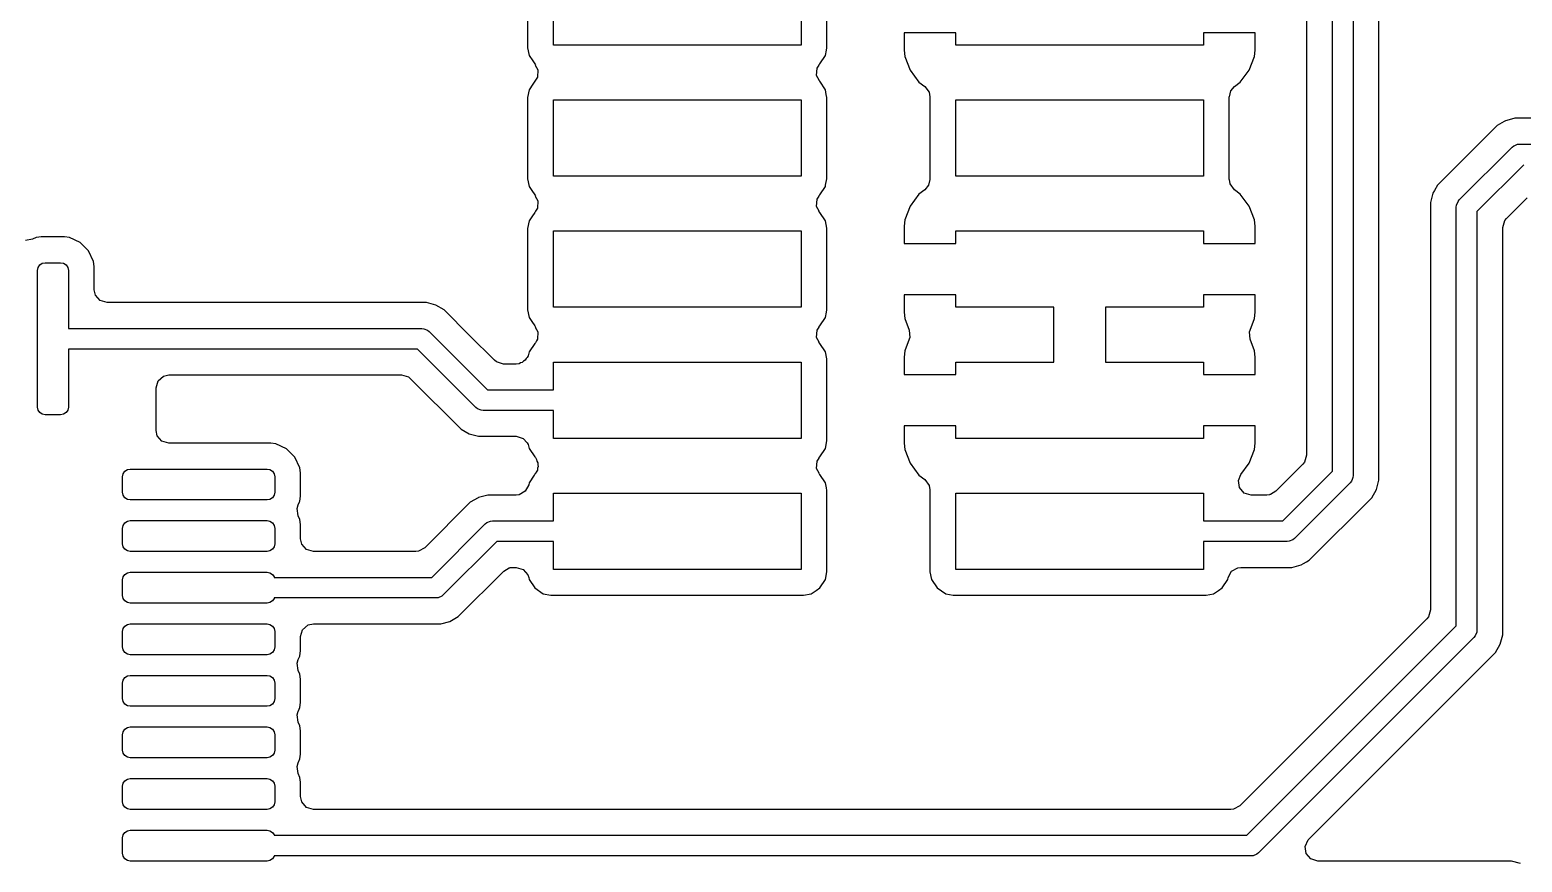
# Model space of a CAD drawing. Extents: x 0 to 90, y 0 to 55.
# Drawn here: x 47.78 to 62.24, y 38.25 to 46.32 of the extents above; entities that cross this region are included whole.
import ezdxf

# ---------------------------------------------------------------- set-up
doc = ezdxf.new("R2010")
doc.units = 0
doc.layers.add('BLACK', color=7, linetype='CONTINUOUS')

msp = doc.modelspace()

# ---------------------------------------------------------------- linework, layer by layer
at = {"layer": 'BLACK', "linetype": 'CONTINUOUS'}
for p, q in [((60.6, 49.5), (60.6, 42)), ((60.4, 42.041421), (60.4, 49.369597)), ((60.1495, 48.8755), (60.1495, 42.196543)), ((60.8505, 41.953856), (60.8505, 47.249985)), ((52.5995, 46.934678), (52.5995, 46.145321)), ((52.85, 46.17), (52.85, 46.91)), ((55.25, 46.91), (55.25, 46.17)), ((55.5005, 46.145323), (55.5005, 46.934675)), ((56.75, 46.29), (56.25, 46.29)), ((56.25, 46.29), (56.25, 46.122155)), ((56.75, 46.17), (56.75, 46.29)), ((59.65, 46.29), (59.15, 46.29)), ((59.15, 46.29), (59.15, 46.17)), ((59.65, 46.122172), (59.65, 46.29)), ((52.5995, 46.145321), (52.614032, 46.072264)), ((55.25, 46.17), (52.85, 46.17)), ((55.495891, 46.122155), (55.500499, 46.145321)), ((55.500499, 46.145321), (55.5005, 46.145323)), ((59.15, 46.17), (56.75, 46.17)), ((52.614032, 46.072264), (52.614033, 46.07226)), ((52.614033, 46.07226), (52.649299, 46.019481)), ((52.649299, 46.019481), (52.669399, 45.989399)), ((52.669399, 45.989399), (52.6694, 45.989398)), ((52.6694, 45.989398), (52.676185, 45.979244)), ((55.423815, 45.979244), (55.430599, 45.989398)), ((55.430599, 45.989398), (55.430601, 45.989399)), ((55.430601, 45.989399), (55.485966, 46.07226)), ((55.485966, 46.07226), (55.495891, 46.122155)), ((56.25, 46.122155), (56.256401, 46.062627)), ((56.256401, 46.062627), (56.256403, 46.06262)), ((56.256403, 46.06262), (56.306645, 45.927913)), ((59.593354, 45.927913), (59.643596, 46.06262)), ((59.643596, 46.06262), (59.643598, 46.062627)), ((59.643598, 46.062627), (59.649999, 46.122155)), ((59.649999, 46.122155), (59.65, 46.122172)), ((52.676185, 45.979244), (52.674184, 45.977907)), ((52.674184, 45.977907), (52.699602, 45.931358)), ((52.694618, 45.861666), (52.675182, 45.831425)), ((52.699602, 45.931358), (52.694618, 45.861666)), ((55.400398, 45.878642), (55.405382, 45.948334)), ((55.425815, 45.832092), (55.400398, 45.878642)), ((55.405382, 45.948334), (55.424817, 45.978574)), ((55.424817, 45.978574), (55.423815, 45.979244)), ((56.306645, 45.927913), (56.306649, 45.927906)), ((56.306649, 45.927906), (56.392809, 45.812812)), ((59.50719, 45.812812), (59.59335, 45.927906)), ((59.59335, 45.927906), (59.593354, 45.927913)), ((52.614032, 45.737735), (52.5995, 45.664678)), ((52.614033, 45.737739), (52.614032, 45.737735)), ((52.650513, 45.792335), (52.614033, 45.737739)), ((52.669399, 45.820601), (52.650513, 45.792335)), ((52.6694, 45.820601), (52.669399, 45.820601)), ((52.676185, 45.830756), (52.6694, 45.820601)), ((52.675182, 45.831425), (52.676185, 45.830756)), ((55.423815, 45.830756), (55.425815, 45.832092)), ((55.430599, 45.820601), (55.423815, 45.830756)), ((55.430601, 45.820601), (55.430599, 45.820601)), ((55.485966, 45.73774), (55.430601, 45.820601)), ((55.494855, 45.69305), (55.485966, 45.73774)), ((56.392809, 45.812812), (56.449822, 45.770132)), ((56.449822, 45.770132), (56.491692, 45.714198)), ((56.491692, 45.714198), (56.497333, 45.670765)), ((59.403407, 45.670766), (59.414022, 45.727193)), ((59.414022, 45.727193), (59.450178, 45.770132)), ((59.450178, 45.770132), (59.50719, 45.812812)), ((52.5995, 45.664678), (52.5995, 44.875321)), ((52.85, 44.9), (52.85, 45.64)), ((52.85, 45.64), (55.25, 45.64)), ((55.25, 45.64), (55.25, 44.9)), ((55.500499, 45.664678), (55.494855, 45.69305)), ((55.5005, 45.664676), (55.500499, 45.664678)), ((55.5005, 44.875323), (55.5005, 45.664676)), ((56.497333, 45.670765), (56.4995, 45.670765)), ((56.4995, 45.670765), (56.4995, 44.869235)), ((56.75, 44.9), (56.75, 45.64)), ((56.75, 45.64), (59.15, 45.64)), ((59.15, 45.64), (59.15, 44.9)), ((59.4005, 44.869234), (59.4005, 45.670766)), ((59.4005, 45.670766), (59.403407, 45.670766)), ((62.063449, 45.431168), (61.997287, 45.392969)), ((62.077208, 45.439112), (62.063449, 45.431168)), ((62.077212, 45.439114), (62.077208, 45.439112)), ((62.089222, 45.442332), (62.077212, 45.439114)), ((62.166356, 45.463), (62.089222, 45.442332)), ((62.362547, 45.463), (62.166356, 45.463)), ((61.997287, 45.392969), (61.41953, 44.815212)), ((61.629289, 44.670711), (62.141789, 45.18321)), ((62.141789, 45.18321), (62.156942, 45.195647)), ((62.156942, 45.195647), (62.1675, 45.20002)), ((62.1675, 45.20002), (62.192991, 45.210579)), ((62.192991, 45.210579), (62.2125, 45.2125)), ((62.2125, 45.2125), (62.7, 45.2125)), ((62.253921, 45.0125), (61.8, 44.558578)), ((52.5995, 44.875321), (52.614032, 44.802264)), ((55.25, 44.9), (52.85, 44.9)), ((55.488543, 44.815212), (55.500499, 44.875321)), ((55.500499, 44.875321), (55.5005, 44.875323)), ((56.496637, 44.869235), (56.485869, 44.812592)), ((56.4995, 44.869235), (56.496637, 44.869235)), ((59.15, 44.9), (56.75, 44.9)), ((59.402667, 44.869234), (59.4005, 44.869234)), ((59.408308, 44.8258), (59.402667, 44.869234)), ((52.614032, 44.802264), (52.614033, 44.80226)), ((52.614033, 44.80226), (52.640934, 44.762)), ((52.640934, 44.762), (52.669399, 44.719399)), ((52.669399, 44.719399), (52.6694, 44.719398)), ((52.6694, 44.719398), (52.676185, 44.709244)), ((52.676185, 44.709244), (52.674184, 44.707907)), ((52.674184, 44.707907), (52.699602, 44.661358)), ((55.405382, 44.678334), (55.424817, 44.708574)), ((55.423815, 44.709244), (55.430599, 44.719398)), ((55.424817, 44.708574), (55.423815, 44.709244)), ((55.430599, 44.719398), (55.430601, 44.719399)), ((55.430601, 44.719399), (55.485966, 44.80226)), ((55.485966, 44.80226), (55.488543, 44.815212)), ((56.392809, 44.727186), (56.306649, 44.612093)), ((56.449821, 44.769866), (56.392809, 44.727186)), ((56.485869, 44.812592), (56.449821, 44.769866)), ((59.450179, 44.769866), (59.408308, 44.8258)), ((59.50719, 44.727186), (59.450179, 44.769866)), ((59.59335, 44.612093), (59.50719, 44.727186)), ((61.373386, 44.735288), (61.349855, 44.647467)), ((61.388808, 44.762), (61.373386, 44.735288)), ((61.41953, 44.815212), (61.388808, 44.762)), ((62.086819, 44.491137), (62.287497, 44.691815)), ((52.669399, 44.550601), (52.640716, 44.507673)), ((52.6694, 44.550601), (52.669399, 44.550601)), ((52.676185, 44.560756), (52.6694, 44.550601)), ((52.694618, 44.591666), (52.675182, 44.561425)), ((52.675182, 44.561425), (52.676185, 44.560756)), ((52.699602, 44.661358), (52.694618, 44.591666)), ((55.400398, 44.608642), (55.405382, 44.678334)), ((55.425815, 44.562092), (55.400398, 44.608642)), ((55.423815, 44.560756), (55.425815, 44.562092)), ((55.430599, 44.550601), (55.423815, 44.560756)), ((55.430601, 44.550601), (55.430599, 44.550601)), ((55.485966, 44.46774), (55.430601, 44.550601)), ((56.306645, 44.612086), (56.256403, 44.477379)), ((56.306649, 44.612093), (56.306645, 44.612086)), ((59.593354, 44.612086), (59.59335, 44.612093)), ((59.643596, 44.477379), (59.593354, 44.612086)), ((61.349855, 44.647467), (61.3495, 44.646143)), ((61.3495, 44.646143), (61.3495, 40.696544)), ((61.6, 44.6), (61.601921, 44.619509)), ((61.6, 40.541422), (61.6, 44.6)), ((61.601921, 44.619509), (61.616853, 44.655557)), ((61.616853, 44.655557), (61.629289, 44.670711)), ((61.8, 44.558578), (61.8, 40.5)), ((52.614032, 44.467735), (52.5995, 44.394678)), ((52.614033, 44.467739), (52.614032, 44.467735)), ((52.640716, 44.507673), (52.614033, 44.467739)), ((55.499919, 44.397592), (55.485966, 44.46774)), ((56.256401, 44.477372), (56.25, 44.417844)), ((56.25, 44.417844), (56.25, 44.25)), ((56.256403, 44.477379), (56.256401, 44.477372)), ((59.643598, 44.477372), (59.643596, 44.477379)), ((59.649999, 44.417844), (59.643598, 44.477372)), ((59.65, 44.417827), (59.649999, 44.417844)), ((59.65, 44.25), (59.65, 44.417827)), ((62.0505, 44.403456), (62.070185, 44.470495)), ((62.0505, 40.546144), (62.0505, 44.403456)), ((62.070185, 44.470495), (62.086819, 44.491137)), ((47.802404, 44.289482), (47.733326, 44.27899)), ((47.837632, 44.305909), (47.802404, 44.289482)), ((47.839455, 44.306759), (47.837632, 44.305909)), ((47.886862, 44.312999), (47.839455, 44.306759)), ((48.113139, 44.313), (47.886862, 44.312999)), ((48.160545, 44.306759), (48.113139, 44.313)), ((48.264579, 44.258247), (48.160545, 44.306759)), ((48.345747, 44.177079), (48.264579, 44.258247)), ((52.5995, 44.394678), (52.5995, 43.605321)), ((52.85, 43.63), (52.85, 44.37)), ((52.85, 44.37), (55.25, 44.37)), ((55.25, 44.37), (55.25, 43.63)), ((55.500499, 44.394678), (55.499919, 44.397592)), ((55.5005, 44.394676), (55.500499, 44.394678)), ((55.5005, 43.605323), (55.5005, 44.394676)), ((56.75, 44.25), (56.75, 44.37)), ((56.75, 44.37), (59.15, 44.37)), ((59.15, 44.37), (59.15, 44.25)), ((48.394259, 44.073045), (48.345747, 44.177079)), ((56.25, 44.25), (56.75, 44.25)), ((59.15, 44.25), (59.65, 44.25)), ((47.85, 43.9875), (47.855709, 44.016201)), ((47.85, 42.6625), (47.85, 43.9875)), ((47.855709, 44.016201), (47.871967, 44.040533)), ((47.871967, 44.040533), (47.896299, 44.056791)), ((47.896299, 44.056791), (47.925, 44.0625)), ((47.925, 44.0625), (48.075, 44.0625)), ((48.075, 44.0625), (48.103701, 44.056791)), ((48.103701, 44.056791), (48.128033, 44.040533)), ((48.128033, 44.040533), (48.144291, 44.016201)), ((48.144291, 44.016201), (48.15, 43.9875)), ((48.15, 43.9875), (48.15, 43.425)), ((48.400499, 44.025638), (48.394259, 44.073045)), ((48.400499, 44.025632), (48.400499, 44.025638)), ((48.400499, 43.7995), (48.400499, 44.025632)), ((48.411705, 43.747989), (48.400499, 43.7995)), ((48.45746, 43.695185), (48.411705, 43.747989)), ((48.524499, 43.6755), (48.45746, 43.695185)), ((51.621142, 43.6755), (48.524499, 43.6755)), ((51.621144, 43.6755), (51.621142, 43.6755)), ((51.710288, 43.651614), (51.621144, 43.6755)), ((56.75, 43.75), (56.25, 43.75)), ((56.25, 43.75), (56.25, 43.582155)), ((56.75, 43.63), (56.75, 43.75)), ((59.65, 43.75), (59.15, 43.75)), ((59.15, 43.75), (59.15, 43.63)), ((59.65, 43.582172), (59.65, 43.75)), ((51.790212, 43.60547), (51.710288, 43.651614)), ((52.038196, 43.357486), (51.790212, 43.60547)), ((52.5995, 43.605321), (52.614032, 43.532264)), ((52.614032, 43.532264), (52.614033, 43.53226)), ((52.614033, 43.53226), (52.640713, 43.492331)), ((55.25, 43.63), (52.85, 43.63)), ((55.430601, 43.449399), (55.485966, 43.53226)), ((55.485966, 43.53226), (55.495891, 43.582155)), ((55.495891, 43.582155), (55.500499, 43.605321)), ((55.500499, 43.605321), (55.5005, 43.605323)), ((56.25, 43.582155), (56.256401, 43.522627)), ((57.7, 43.63), (56.75, 43.63)), ((57.7, 43.1), (57.7, 43.63)), ((59.15, 43.63), (58.2, 43.63)), ((58.2, 43.63), (58.2, 43.1)), ((59.643598, 43.522627), (59.649999, 43.582155)), ((59.649999, 43.582155), (59.65, 43.582172)), ((48.15, 43.425), (51.575, 43.425)), ((51.575, 43.425), (51.594509, 43.423079)), ((51.594509, 43.423079), (51.630557, 43.408147)), ((51.630557, 43.408147), (51.645711, 43.395711)), ((51.645711, 43.395711), (52.211422, 42.83)), ((52.640713, 43.492331), (52.669399, 43.449399)), ((52.669399, 43.449399), (52.6694, 43.449398)), ((52.6694, 43.449398), (52.676185, 43.439244)), ((52.676185, 43.439244), (52.674184, 43.437907)), ((52.674184, 43.437907), (52.699602, 43.391358)), ((52.699602, 43.391358), (52.694618, 43.321666)), ((55.400398, 43.338642), (55.405382, 43.408334)), ((55.405382, 43.408334), (55.424817, 43.438574)), ((55.423815, 43.439244), (55.430599, 43.449398)), ((55.424817, 43.438574), (55.423815, 43.439244)), ((55.430599, 43.449398), (55.430601, 43.449399)), ((56.256401, 43.522627), (56.256403, 43.522619)), ((56.256403, 43.522619), (56.299029, 43.408333)), ((56.299029, 43.408333), (56.304013, 43.338641)), ((59.595985, 43.391357), (59.600969, 43.408334)), ((59.600969, 43.321666), (59.595985, 43.391357)), ((59.600969, 43.408334), (59.643597, 43.522623)), ((59.643597, 43.522623), (59.643598, 43.522627)), ((52.278863, 43.116819), (52.038196, 43.357486)), ((52.669399, 43.280601), (52.614034, 43.19774)), ((52.675697, 43.284809), (52.669399, 43.280601)), ((52.68674, 43.304615), (52.675697, 43.284809)), ((52.694618, 43.321666), (52.68674, 43.304615)), ((55.425815, 43.292092), (55.400398, 43.338642)), ((55.423815, 43.290756), (55.425815, 43.292092)), ((55.430599, 43.280601), (55.423815, 43.290756)), ((55.430601, 43.280601), (55.430599, 43.280601)), ((55.485966, 43.19774), (55.430601, 43.280601)), ((56.299029, 43.321667), (56.256403, 43.20738)), ((56.304013, 43.338641), (56.299029, 43.321667)), ((59.643597, 43.207376), (59.600969, 43.321666)), ((51.533578, 43.225), (48.15, 43.225)), ((48.15, 43.225), (48.15, 42.6625)), ((52.099289, 42.659289), (51.533578, 43.225)), ((52.299505, 43.100185), (52.278863, 43.116819)), ((52.366544, 43.0805), (52.299505, 43.100185)), ((52.561284, 43.108776), (52.547413, 43.095148)), ((52.578181, 43.118398), (52.561284, 43.108776)), ((52.585691, 43.132756), (52.578181, 43.118398)), ((52.597253, 43.144115), (52.585691, 43.132756)), ((52.606758, 43.161163), (52.597253, 43.144115)), ((52.614034, 43.19774), (52.606758, 43.161163)), ((52.85, 42.83), (52.85, 43.1)), ((52.85, 43.1), (55.25, 43.1)), ((55.25, 43.1), (55.25, 42.36)), ((55.499266, 43.130875), (55.485966, 43.19774)), ((55.500499, 43.124678), (55.499266, 43.130875)), ((55.5005, 43.124676), (55.500499, 43.124678)), ((55.5005, 42.335323), (55.5005, 43.124676)), ((56.256401, 43.207372), (56.25, 43.147844)), ((56.25, 43.147844), (56.25, 42.98)), ((56.256403, 43.20738), (56.256401, 43.207372)), ((56.75, 42.98), (56.75, 43.1)), ((56.75, 43.1), (57.7, 43.1)), ((58.2, 43.1), (59.15, 43.1)), ((59.15, 43.1), (59.15, 42.98)), ((59.643598, 43.207372), (59.643597, 43.207376)), ((59.649999, 43.147844), (59.643598, 43.207372)), ((59.65, 43.147827), (59.649999, 43.147844)), ((59.65, 42.98), (59.65, 43.147827)), ((49.019685, 42.917539), (49.072489, 42.963294)), ((49.072489, 42.963294), (49.124, 42.9745)), ((49.124, 42.9745), (51.378456, 42.9745)), ((51.378456, 42.9745), (51.445495, 42.954815)), ((51.445495, 42.954815), (51.466137, 42.938181)), ((52.488949, 43.0805), (52.366544, 43.0805)), ((52.517466, 43.083824), (52.488949, 43.0805)), ((52.531548, 43.091843), (52.517466, 43.083824)), ((52.547413, 43.095148), (52.531548, 43.091843)), ((56.25, 42.98), (56.75, 42.98)), ((59.15, 42.98), (59.65, 42.98)), ((49, 42.8505), (49.019685, 42.917539)), ((49, 42.436999), (49, 42.8505)), ((51.466137, 42.938181), (51.954786, 42.449531)), ((52.211422, 42.83), (52.85, 42.83)), ((47.855709, 42.633799), (47.85, 42.6625)), ((47.871967, 42.609467), (47.855709, 42.633799)), ((47.896299, 42.593209), (47.871967, 42.609467)), ((47.925, 42.5875), (47.896299, 42.593209)), ((48.075, 42.5875), (47.925, 42.5875)), ((48.103701, 42.593209), (48.075, 42.5875)), ((48.128033, 42.609467), (48.103701, 42.593209)), ((48.144291, 42.633799), (48.128033, 42.609467)), ((48.15, 42.6625), (48.144291, 42.633799)), ((52.114443, 42.646853), (52.099289, 42.659289)), ((52.150491, 42.631921), (52.114443, 42.646853)), ((52.17, 42.63), (52.150491, 42.631921)), ((52.85, 42.63), (52.17, 42.63)), ((52.85, 42.36), (52.85, 42.63)), ((49.011206, 42.385487), (49, 42.436999)), ((49.056961, 42.332683), (49.011206, 42.385487)), ((51.954786, 42.449531), (51.954791, 42.449527)), ((51.954791, 42.449527), (52.034709, 42.403387)), ((52.034709, 42.403387), (52.034712, 42.403386)), ((52.034712, 42.403386), (52.123856, 42.3795)), ((52.123856, 42.3795), (52.488949, 42.3795)), ((52.488949, 42.3795), (52.555988, 42.359815)), ((56.75, 42.48), (56.25, 42.48)), ((56.25, 42.48), (56.25, 42.312155)), ((56.75, 42.36), (56.75, 42.48)), ((59.65, 42.48), (59.15, 42.48)), ((59.15, 42.48), (59.15, 42.36)), ((59.65, 42.312172), (59.65, 42.48)), ((49.123999, 42.312999), (49.056961, 42.332683)), ((50.113139, 42.313), (49.123999, 42.312999)), ((50.160545, 42.306759), (50.113139, 42.313)), ((50.264579, 42.258247), (50.160545, 42.306759)), ((50.345747, 42.177079), (50.264579, 42.258247)), ((52.555988, 42.359815), (52.597253, 42.315885)), ((52.597253, 42.315885), (52.606758, 42.298836)), ((52.606758, 42.298836), (52.614034, 42.26226)), ((52.614034, 42.26226), (52.669399, 42.179399)), ((55.25, 42.36), (52.85, 42.36)), ((55.430601, 42.179399), (55.485966, 42.26226)), ((55.485966, 42.26226), (55.500499, 42.335321)), ((55.500499, 42.335321), (55.5005, 42.335323)), ((56.25, 42.312155), (56.256401, 42.252627)), ((56.256401, 42.252627), (56.256403, 42.25262)), ((56.256403, 42.25262), (56.306645, 42.117913)), ((59.15, 42.36), (56.75, 42.36)), ((59.593354, 42.117913), (59.643596, 42.25262)), ((59.643596, 42.25262), (59.643598, 42.252627)), ((59.643598, 42.252627), (59.649999, 42.312155)), ((59.649999, 42.312155), (59.65, 42.312172)), ((50.394259, 42.073045), (50.345747, 42.177079)), ((52.669399, 42.179399), (52.675697, 42.17519)), ((52.675697, 42.17519), (52.68674, 42.155385)), ((52.68674, 42.155385), (52.690801, 42.137473)), ((52.690801, 42.137473), (52.699602, 42.121358)), ((52.702193, 42.087246), (52.695928, 42.069985)), ((52.699602, 42.121358), (52.698368, 42.104109)), ((52.698368, 42.104109), (52.702193, 42.087246)), ((55.400398, 42.068642), (55.405382, 42.138334)), ((55.405382, 42.138334), (55.424817, 42.168574)), ((55.423815, 42.169244), (55.430599, 42.179398)), ((55.424817, 42.168574), (55.423815, 42.169244)), ((55.430599, 42.179398), (55.430601, 42.179399)), ((56.306645, 42.117913), (56.306649, 42.117906)), ((56.306649, 42.117906), (56.392809, 42.002812)), ((59.511681, 42.008811), (59.59335, 42.117906)), ((59.59335, 42.117906), (59.593354, 42.117913)), ((60.113181, 42.108862), (59.851137, 41.846819)), ((60.129815, 42.129504), (60.113181, 42.108862)), ((60.1495, 42.196543), (60.129815, 42.129504)), ((48.675, 41.9875), (48.680709, 42.016201)), ((48.675, 41.8375), (48.675, 41.9875)), ((48.680709, 42.016201), (48.696967, 42.040533)), ((48.696967, 42.040533), (48.721299, 42.056791)), ((48.721299, 42.056791), (48.75, 42.0625)), ((48.75, 42.0625), (50.075, 42.0625)), ((50.075, 42.0625), (50.103701, 42.056791)), ((50.103701, 42.056791), (50.128033, 42.040533)), ((50.128033, 42.040533), (50.144291, 42.016201)), ((50.144291, 42.016201), (50.15, 41.9875)), ((50.15, 41.9875), (50.15, 41.8375)), ((50.400499, 42.025638), (50.394259, 42.073045)), ((50.4005, 41.799361), (50.400499, 42.025638)), ((52.664195, 42.002812), (52.614033, 41.927739)), ((52.669399, 42.010601), (52.664195, 42.002812)), ((52.6694, 42.010601), (52.669399, 42.010601)), ((52.675037, 42.019038), (52.6694, 42.010601)), ((52.678355, 42.021568), (52.675037, 42.019038)), ((52.682351, 42.03258), (52.678355, 42.021568)), ((52.694618, 42.051666), (52.682351, 42.03258)), ((52.695928, 42.069985), (52.694618, 42.051666)), ((55.425815, 42.022092), (55.400398, 42.068642)), ((55.423815, 42.020756), (55.425815, 42.022092)), ((55.430599, 42.010601), (55.423815, 42.020756)), ((55.430601, 42.010601), (55.430599, 42.010601)), ((55.485966, 41.92774), (55.430601, 42.010601)), ((56.392809, 42.002812), (56.449822, 41.960132)), ((56.449822, 41.960132), (56.491692, 41.904198)), ((59.488209, 41.952147), (59.511681, 42.008811)), ((59.498153, 41.882989), (59.488209, 41.952147)), ((59.918578, 41.56), (60.4, 42.041421)), ((60.583147, 41.944442), (60.57071, 41.929289)), ((60.589646, 41.960132), (60.583147, 41.944442)), ((60.598079, 41.980491), (60.589646, 41.960132)), ((60.6, 42), (60.598079, 41.980491)), ((60.826614, 41.864712), (60.8505, 41.953856)), ((48.680709, 41.808799), (48.675, 41.8375)), ((48.696967, 41.784467), (48.680709, 41.808799)), ((50.144291, 41.808799), (50.128033, 41.784467)), ((50.15, 41.8375), (50.144291, 41.808799)), ((50.394259, 41.751955), (50.4005, 41.799361)), ((52.213856, 41.8105), (52.124712, 41.786614)), ((52.488949, 41.8105), (52.213856, 41.8105)), ((52.517466, 41.813824), (52.488949, 41.8105)), ((52.578181, 41.848398), (52.517466, 41.813824)), ((52.610566, 41.910309), (52.578181, 41.848398)), ((52.614032, 41.927735), (52.610566, 41.910309)), ((52.614033, 41.927739), (52.614032, 41.927735)), ((52.85, 41.56), (52.85, 41.83)), ((52.85, 41.83), (55.25, 41.83)), ((55.25, 41.83), (55.25, 41.09)), ((55.495319, 41.880717), (55.485966, 41.92774)), ((55.500499, 41.854678), (55.495319, 41.880717)), ((55.5005, 41.854676), (55.500499, 41.854678)), ((55.5005, 41.065323), (55.5005, 41.854676)), ((56.491692, 41.904198), (56.497333, 41.860765)), ((56.497333, 41.860765), (56.4995, 41.860765)), ((56.4995, 41.860765), (56.4995, 41.065321)), ((56.75, 41.09), (56.75, 41.83)), ((56.75, 41.83), (59.15, 41.83)), ((59.15, 41.83), (59.15, 41.56)), ((59.543908, 41.830185), (59.498153, 41.882989)), ((59.610947, 41.8105), (59.543908, 41.830185)), ((59.763456, 41.8105), (59.610947, 41.8105)), ((59.789814, 41.813334), (59.763456, 41.8105)), ((59.79219, 41.814631), (59.789814, 41.813334)), ((59.798391, 41.815523), (59.79219, 41.814631)), ((59.824209, 41.832115), (59.798391, 41.815523)), ((59.851137, 41.846819), (59.824209, 41.832115)), ((60.57071, 41.929289), (60.030711, 41.389289)), ((60.780473, 41.784794), (60.826611, 41.864706)), ((60.826611, 41.864706), (60.826612, 41.864709)), ((60.826612, 41.864709), (60.826614, 41.864712)), ((48.721299, 41.768209), (48.696967, 41.784467)), ((48.75, 41.7625), (48.721299, 41.768209)), ((50.075, 41.7625), (48.75, 41.7625)), ((50.103701, 41.768209), (50.075, 41.7625)), ((50.128033, 41.784467), (50.103701, 41.768209)), ((50.36649, 41.679172), (50.376982, 41.714905)), ((50.376982, 41.610096), (50.36649, 41.679172)), ((50.376982, 41.714905), (50.390592, 41.744091)), ((50.390592, 41.744091), (50.394259, 41.751955)), ((52.044786, 41.740468), (51.603637, 41.299319)), ((52.044791, 41.740472), (52.044786, 41.740468)), ((52.121544, 41.784785), (52.044791, 41.740472)), ((52.124712, 41.786614), (52.121544, 41.784785)), ((60.175213, 41.179531), (60.780466, 41.784785)), ((60.780466, 41.784785), (60.780469, 41.784788)), ((60.780469, 41.784788), (60.78047, 41.784791)), ((60.78047, 41.784791), (60.780473, 41.784794)), ((48.675, 41.4875), (48.680709, 41.516201)), ((48.680709, 41.516201), (48.696967, 41.540533)), ((48.696967, 41.540533), (48.721299, 41.556791)), ((48.721299, 41.556791), (48.75, 41.5625)), ((48.75, 41.5625), (50.075, 41.5625)), ((50.075, 41.5625), (50.103701, 41.556791)), ((50.103701, 41.556791), (50.128033, 41.540533)), ((50.128033, 41.540533), (50.144291, 41.516201)), ((50.144291, 41.516201), (50.15, 41.4875)), ((50.394259, 41.573045), (50.376982, 41.610096)), ((50.400499, 41.525638), (50.394259, 41.573045)), ((50.400499, 41.525632), (50.400499, 41.525638)), ((50.4005, 41.386999), (50.400499, 41.525632)), ((51.671078, 41.0125), (52.189289, 41.530711)), ((52.189289, 41.530711), (52.204443, 41.543147)), ((52.204443, 41.543147), (52.240491, 41.558079)), ((52.240491, 41.558079), (52.26, 41.56)), ((52.26, 41.56), (52.85, 41.56)), ((59.15, 41.56), (59.918578, 41.56)), ((48.675, 41.3375), (48.675, 41.4875)), ((50.15, 41.4875), (50.15, 41.3375)), ((50.411706, 41.335489), (50.4005, 41.386999)), ((59.979509, 41.361921), (59.96, 41.36)), ((60.015557, 41.376853), (59.979509, 41.361921)), ((60.030711, 41.389289), (60.015557, 41.376853)), ((48.680709, 41.308799), (48.675, 41.3375)), ((48.696967, 41.284467), (48.680709, 41.308799)), ((48.721299, 41.268209), (48.696967, 41.284467)), ((48.75, 41.2625), (48.721299, 41.268209)), ((50.075, 41.2625), (48.75, 41.2625)), ((50.103701, 41.268209), (50.075, 41.2625)), ((50.128033, 41.284467), (50.103701, 41.268209)), ((50.144291, 41.308799), (50.128033, 41.284467)), ((50.15, 41.3375), (50.144291, 41.308799)), ((50.457461, 41.282685), (50.411706, 41.335489)), ((50.5245, 41.263), (50.457461, 41.282685)), ((51.515956, 41.263), (50.5245, 41.263)), ((51.542314, 41.265834), (51.515956, 41.263)), ((51.603637, 41.299319), (51.542314, 41.265834)), ((52.301422, 41.36), (51.783211, 40.841789)), ((52.85, 41.36), (52.301422, 41.36)), ((52.85, 41.09), (52.85, 41.36)), ((59.96, 41.36), (59.15, 41.36)), ((59.15, 41.36), (59.15, 41.09)), ((51.927713, 40.632031), (52.368863, 41.073181)), ((52.368863, 41.073181), (52.39579, 41.087884)), ((52.39579, 41.087884), (52.421609, 41.104477)), ((52.421609, 41.104477), (52.427809, 41.105368)), ((52.427809, 41.105368), (52.430186, 41.106666)), ((52.430186, 41.106666), (52.456544, 41.1095)), ((52.456544, 41.1095), (52.488949, 41.1095)), ((52.488949, 41.1095), (52.555988, 41.089815)), ((52.555988, 41.089815), (52.601743, 41.037011)), ((55.25, 41.09), (52.85, 41.09)), ((59.15, 41.09), (56.75, 41.09)), ((59.421819, 41.071602), (59.482534, 41.106176)), ((59.482534, 41.106176), (59.511051, 41.1095)), ((59.511051, 41.1095), (60.006143, 41.1095)), ((60.006143, 41.1095), (60.006144, 41.1095)), ((60.006144, 41.1095), (60.050716, 41.121443)), ((60.050716, 41.121443), (60.095289, 41.133386)), ((60.095289, 41.133386), (60.120463, 41.147921)), ((60.120463, 41.147921), (60.147837, 41.163725)), ((60.147837, 41.163725), (60.175211, 41.179529)), ((60.175211, 41.179529), (60.175213, 41.179531)), ((48.675, 40.9875), (48.680709, 41.016201)), ((48.675, 40.8375), (48.675, 40.9875)), ((48.680709, 41.016201), (48.696967, 41.040533)), ((48.696967, 41.040533), (48.721299, 41.056791)), ((48.721299, 41.056791), (48.75, 41.0625)), ((48.75, 41.0625), (50.075, 41.0625)), ((50.075, 41.0625), (50.103701, 41.056791)), ((50.103701, 41.056791), (50.128033, 41.040533)), ((50.128033, 41.040533), (50.144291, 41.016201)), ((50.144291, 41.016201), (50.145027, 41.0125)), ((50.145027, 41.0125), (51.671078, 41.0125)), ((52.601743, 41.037011), (52.610566, 41.009691)), ((52.610566, 41.009691), (52.614032, 40.992264)), ((52.614032, 40.992264), (52.614033, 40.99226)), ((52.614033, 40.99226), (52.669399, 40.909399)), ((55.430601, 40.909399), (55.485966, 40.99226)), ((55.485966, 40.99226), (55.500499, 41.065321)), ((55.500499, 41.065321), (55.5005, 41.065323)), ((56.4995, 41.065321), (56.514032, 40.992264)), ((56.514032, 40.992264), (56.514033, 40.99226)), ((56.514033, 40.99226), (56.569399, 40.909399)), ((59.330601, 40.909399), (59.385966, 40.99226)), ((59.385966, 40.99226), (59.385967, 40.992264)), ((59.385967, 40.992264), (59.389434, 41.009691)), ((59.389434, 41.009691), (59.421819, 41.071602)), ((48.680709, 40.808799), (48.675, 40.8375)), ((48.696967, 40.784467), (48.680709, 40.808799)), ((48.721299, 40.768209), (48.696967, 40.784467)), ((50.128033, 40.784467), (50.103701, 40.768209)), ((50.144291, 40.808799), (50.128033, 40.784467)), ((50.145027, 40.8125), (50.144291, 40.808799)), ((51.7125, 40.8125), (50.145027, 40.8125)), ((51.732009, 40.814421), (51.7125, 40.8125)), ((51.768057, 40.829353), (51.732009, 40.814421)), ((51.783211, 40.841789), (51.768057, 40.829353)), ((52.669399, 40.909399), (52.75226, 40.854033)), ((52.75226, 40.854033), (52.752264, 40.854032)), ((52.752264, 40.854032), (52.825321, 40.8395)), ((52.825321, 40.8395), (52.825326, 40.8395)), ((52.825326, 40.8395), (55.274678, 40.8395)), ((55.274678, 40.8395), (55.347735, 40.854032)), ((55.347735, 40.854032), (55.347739, 40.854033)), ((55.347739, 40.854033), (55.396527, 40.886632)), ((55.396527, 40.886632), (55.430601, 40.909399)), ((56.569399, 40.909399), (56.65226, 40.854033)), ((56.65226, 40.854033), (56.652264, 40.854032)), ((56.652264, 40.854032), (56.725321, 40.8395)), ((56.725321, 40.8395), (56.725326, 40.8395)), ((56.725326, 40.8395), (59.174678, 40.8395)), ((59.174678, 40.8395), (59.247735, 40.854032)), ((59.247735, 40.854032), (59.247739, 40.854033)), ((59.247739, 40.854033), (59.296527, 40.886632)), ((59.296527, 40.886632), (59.330601, 40.909399)), ((48.75, 40.7625), (48.721299, 40.768209)), ((50.075, 40.7625), (48.75, 40.7625)), ((50.103701, 40.768209), (50.075, 40.7625)), ((61.3495, 40.696544), (61.329815, 40.629505)), ((48.675, 40.4875), (48.680709, 40.516201)), ((48.680709, 40.516201), (48.696967, 40.540533)), ((48.696967, 40.540533), (48.721299, 40.556791)), ((48.721299, 40.556791), (48.75, 40.5625)), ((48.75, 40.5625), (50.075, 40.5625)), ((50.075, 40.5625), (50.103701, 40.556791)), ((50.103701, 40.556791), (50.128033, 40.540533)), ((50.128033, 40.540533), (50.144291, 40.516201)), ((50.144291, 40.516201), (50.15, 40.4875)), ((50.400499, 40.438), (50.420183, 40.505039)), ((50.420183, 40.505039), (50.472987, 40.550794)), ((50.472987, 40.550794), (50.524499, 40.562)), ((50.524499, 40.562), (51.758643, 40.562)), ((51.758643, 40.562), (51.758644, 40.562)), ((51.758644, 40.562), (51.847788, 40.585886)), ((51.847788, 40.585886), (51.84779, 40.585887)), ((51.84779, 40.585887), (51.927708, 40.632027)), ((51.927708, 40.632027), (51.927713, 40.632031)), ((61.313181, 40.608863), (59.503637, 38.799319)), ((59.571078, 38.5125), (61.6, 40.541422)), ((61.329815, 40.629505), (61.313181, 40.608863)), ((61.8, 40.5), (61.798079, 40.480491)), ((62.0505, 40.453856), (62.0505, 40.546144)), ((48.675, 40.3375), (48.675, 40.4875)), ((50.15, 40.4875), (50.15, 40.3375)), ((50.4005, 40.299361), (50.400499, 40.438)), ((61.770711, 40.429289), (59.683211, 38.341789)), ((61.783147, 40.444443), (61.770711, 40.429289)), ((61.798079, 40.480491), (61.783147, 40.444443)), ((61.980472, 40.284791), (62.026612, 40.364709)), ((62.026612, 40.364709), (62.026614, 40.364712)), ((62.026614, 40.364712), (62.0505, 40.453856)), ((48.680709, 40.308799), (48.675, 40.3375)), ((48.696967, 40.284467), (48.680709, 40.308799)), ((48.721299, 40.268209), (48.696967, 40.284467)), ((48.75, 40.2625), (48.721299, 40.268209)), ((50.075, 40.2625), (48.75, 40.2625)), ((50.103701, 40.268209), (50.075, 40.2625)), ((50.128033, 40.284467), (50.103701, 40.268209)), ((50.144291, 40.308799), (50.128033, 40.284467)), ((50.15, 40.3375), (50.144291, 40.308799)), ((50.36649, 40.179172), (50.376982, 40.214905)), ((50.376982, 40.214905), (50.393114, 40.2495)), ((50.393114, 40.2495), (50.394259, 40.251955)), ((50.394259, 40.251955), (50.4005, 40.299361)), ((60.170363, 38.474681), (61.980468, 40.284786)), ((61.980468, 40.284786), (61.980472, 40.284791)), ((48.721299, 40.056791), (48.75, 40.0625)), ((48.75, 40.0625), (50.075, 40.0625)), ((50.075, 40.0625), (50.103701, 40.056791)), ((50.376981, 40.110095), (50.36649, 40.179172)), ((50.394259, 40.073045), (50.376981, 40.110095)), ((50.400499, 40.025638), (50.394259, 40.073045)), ((48.675, 39.9875), (48.680709, 40.016201)), ((48.675, 39.8375), (48.675, 39.9875)), ((48.680709, 40.016201), (48.696967, 40.040533)), ((48.696967, 40.040533), (48.721299, 40.056791)), ((50.103701, 40.056791), (50.128033, 40.040533)), ((50.128033, 40.040533), (50.144291, 40.016201)), ((50.144291, 40.016201), (50.15, 39.9875)), ((50.15, 39.9875), (50.15, 39.8375)), ((50.4005, 39.799361), (50.400499, 40.025638)), ((48.680709, 39.808799), (48.675, 39.8375)), ((48.696967, 39.784467), (48.680709, 39.808799)), ((48.721299, 39.768209), (48.696967, 39.784467)), ((50.128033, 39.784467), (50.103701, 39.768209)), ((50.144291, 39.808799), (50.128033, 39.784467)), ((50.15, 39.8375), (50.144291, 39.808799)), ((50.394259, 39.751955), (50.4005, 39.799361)), ((48.75, 39.7625), (48.721299, 39.768209)), ((50.075, 39.7625), (48.75, 39.7625)), ((50.103701, 39.768209), (50.075, 39.7625)), ((50.36649, 39.679172), (50.376982, 39.714905)), ((50.376981, 39.610095), (50.36649, 39.679172)), ((50.376982, 39.714905), (50.378586, 39.718345)), ((50.378586, 39.718345), (50.394259, 39.751955)), ((48.675, 39.4875), (48.680709, 39.516201)), ((48.675, 39.3375), (48.675, 39.4875)), ((48.680709, 39.516201), (48.696967, 39.540533)), ((48.696967, 39.540533), (48.721299, 39.556791)), ((48.721299, 39.556791), (48.75, 39.5625)), ((48.75, 39.5625), (50.075, 39.5625)), ((50.075, 39.5625), (50.103701, 39.556791)), ((50.103701, 39.556791), (50.128033, 39.540533)), ((50.128033, 39.540533), (50.144291, 39.516201)), ((50.144291, 39.516201), (50.15, 39.4875)), ((50.15, 39.4875), (50.15, 39.3375)), ((50.394259, 39.573045), (50.376981, 39.610095)), ((50.400499, 39.525638), (50.394259, 39.573045)), ((50.4005, 39.299361), (50.400499, 39.525638)), ((48.680709, 39.308799), (48.675, 39.3375)), ((50.15, 39.3375), (50.144291, 39.308799)), ((48.696967, 39.284467), (48.680709, 39.308799)), ((48.721299, 39.268209), (48.696967, 39.284467)), ((48.75, 39.2625), (48.721299, 39.268209)), ((50.075, 39.2625), (48.75, 39.2625)), ((50.103701, 39.268209), (50.075, 39.2625)), ((50.128033, 39.284467), (50.103701, 39.268209)), ((50.144291, 39.308799), (50.128033, 39.284467)), ((50.36649, 39.179172), (50.376982, 39.214905)), ((50.376982, 39.214905), (50.394259, 39.251955)), ((50.394259, 39.251955), (50.4005, 39.299361)), ((48.696967, 39.040533), (48.721299, 39.056791)), ((48.721299, 39.056791), (48.75, 39.0625)), ((48.75, 39.0625), (50.075, 39.0625)), ((50.075, 39.0625), (50.103701, 39.056791)), ((50.103701, 39.056791), (50.128033, 39.040533)), ((50.376981, 39.110095), (50.36649, 39.179172)), ((50.394259, 39.073045), (50.376981, 39.110095)), ((50.400499, 39.025638), (50.394259, 39.073045)), ((48.675, 38.9875), (48.680709, 39.016201)), ((48.675, 38.8375), (48.675, 38.9875)), ((48.680709, 39.016201), (48.696967, 39.040533)), ((50.128033, 39.040533), (50.144291, 39.016201)), ((50.144291, 39.016201), (50.15, 38.9875)), ((50.15, 38.9875), (50.15, 38.8375)), ((50.400499, 39.025632), (50.400499, 39.025638)), ((50.4005, 38.886999), (50.400499, 39.025632)), ((48.680709, 38.808799), (48.675, 38.8375)), ((48.696967, 38.784467), (48.680709, 38.808799)), ((48.721299, 38.768209), (48.696967, 38.784467)), ((48.75, 38.7625), (48.721299, 38.768209)), ((50.075, 38.7625), (48.75, 38.7625)), ((50.103701, 38.768209), (50.075, 38.7625)), ((50.128033, 38.784467), (50.103701, 38.768209)), ((50.144291, 38.808799), (50.128033, 38.784467)), ((50.15, 38.8375), (50.144291, 38.808799)), ((50.411706, 38.835489), (50.4005, 38.886999)), ((50.457461, 38.782685), (50.411706, 38.835489)), ((50.5245, 38.763), (50.457461, 38.782685)), ((59.415956, 38.763), (50.5245, 38.763)), ((59.442314, 38.765834), (59.415956, 38.763)), ((59.503637, 38.799319), (59.442314, 38.765834)), ((48.675, 38.4875), (48.680709, 38.516201)), ((48.675, 38.3375), (48.675, 38.4875)), ((48.680709, 38.516201), (48.696967, 38.540533)), ((48.696967, 38.540533), (48.721299, 38.556791)), ((48.721299, 38.556791), (48.75, 38.5625)), ((48.75, 38.5625), (50.075, 38.5625)), ((50.075, 38.5625), (50.103701, 38.556791)), ((50.103701, 38.556791), (50.128033, 38.540533)), ((50.128033, 38.540533), (50.144291, 38.516201)), ((50.144291, 38.516201), (50.145027, 38.5125)), ((50.145027, 38.5125), (59.571078, 38.5125)), ((60.164331, 38.468203), (60.170363, 38.474681)), ((48.680709, 38.308799), (48.675, 38.3375)), ((59.668057, 38.329353), (59.632009, 38.314421)), ((59.683211, 38.341789), (59.668057, 38.329353)), ((60.135306, 38.404647), (60.164331, 38.468203)), ((60.14525, 38.335489), (60.135306, 38.404647)), ((60.191005, 38.282685), (60.14525, 38.335489)), ((48.696967, 38.284467), (48.680709, 38.308799)), ((48.721299, 38.268209), (48.696967, 38.284467)), ((48.75, 38.2625), (48.721299, 38.268209)), ((50.075, 38.2625), (48.75, 38.2625)), ((50.103701, 38.268209), (50.075, 38.2625)), ((50.128033, 38.284467), (50.103701, 38.268209)), ((50.144291, 38.308799), (50.128033, 38.284467)), ((50.145027, 38.3125), (50.144291, 38.308799)), ((59.6125, 38.3125), (50.145027, 38.3125)), ((59.632009, 38.314421), (59.6125, 38.3125)), ((60.258044, 38.263), (60.191005, 38.282685)), ((62.133642, 38.263), (60.258044, 38.263)), ((62.133644, 38.263), (62.133642, 38.263)), ((62.222788, 38.239114), (62.133644, 38.263))]:
    msp.add_line(p, q, dxfattribs=at)

doc.saveas('drawing.dxf')
